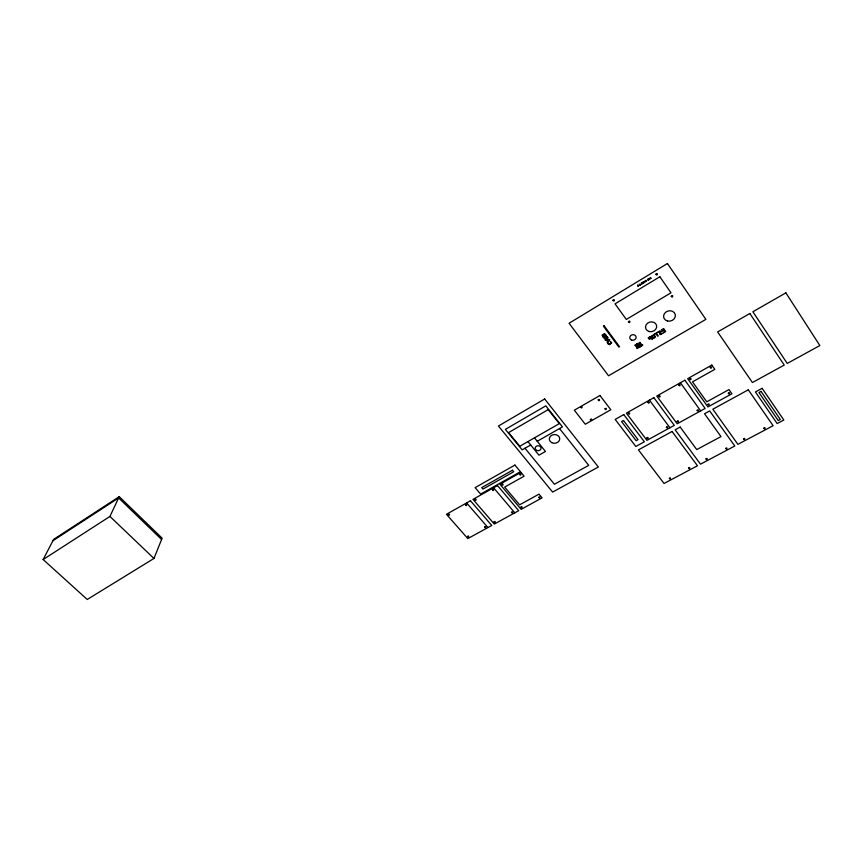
<?xml version="1.0" encoding="UTF-8"?>
<svg xmlns="http://www.w3.org/2000/svg" width="863" height="863" viewBox="0 0 863 863"><rect width="100%" height="100%" fill="white"/><g stroke="black" fill="none" stroke-linecap="round" stroke-linejoin="round"><path stroke-width="1.29" d="M638.005 346.991C639.105 348.943 636.279 346.958 637.833 347.584L638.739 346.559L639.289 347.314L638.652 347.681L639.084 347.304L638.135 346.915M153.959 558.458L162.115 538.167L119.234 496.656L53.625 539.397L43.15 559.537L87.239 599.472L153.959 558.458L109.935 516.43L119.234 496.656M52.945 540.713L118.63 497.94L161.586 539.483M43.15 559.537L109.935 516.43M640.422 284.833L639.71 285.265M636.646 346.451C635.826 345.966 636.031 347.368 636.711 346.538M639.224 344.973L638.555 344.909L639.289 345.06M640.972 343.916C640.141 343.409 640.357 344.855 641.036 344.003M530.702 445.006L522.169 449.871L505.384 429.375L545.815 405.837L562.46 426.894L537.239 441.273M642.859 283.226L642.201 282.805L642.935 283.183M638.89 343.701C640.551 342.773 638.081 343.679 638.922 343.571M637.315 344.369L636.614 344.121L637.164 344.876L637.174 343.787L638.178 343.862C637.628 342.05 639.526 345.168 638.199 343.366L638.135 344.305L637.336 343.873M466.613 502.946L487.94 527.552M493.593 487.778L514.812 512.816M525.006 448.253L554.402 484.251L588.706 465.351L559.537 428.555M527.929 441.597L538.954 455.168L545.481 451.478L534.467 437.854M649.461 400.141L669.925 427.768M637.477 343.614L638.027 344.369M637.347 343.69L637.897 344.445M637.94 346.257C637.228 347.541 639.537 343.614 638.081 346.182M637.218 345.729L637.638 346.311M637.077 345.815L637.498 346.397M641.748 344.952C642.137 345.89 641.781 345.092 642.277 344.661C643.604 346.462 641.705 343.355 642.255 345.168M680.389 382.751L700.67 410.907M640.076 284.909L639.332 284.143L639.936 284.995M641.975 283.754L640.993 283.344L641.619 282.967L642.191 283.765L641.533 284.164M648.922 337.994C649.138 339.569 652.234 338.026 650.066 337.066L648.922 337.994M635.61 344.995C636.053 347.163 634.208 343.981 635.427 345.588C634.995 343.431 636.829 346.624 635.61 344.995M640.551 345.783C640.993 347.951 639.149 344.769 640.368 346.387C639.936 344.218 641.77 347.411 640.551 345.783M644.391 281.597C644.844 283.905 642.946 280.518 644.197 282.233C643.744 279.925 645.643 283.312 644.391 281.597M637.218 347.821C637.584 349.644 636.107 347.282 637.218 347.821M640.066 342.482C640.432 344.294 638.965 341.888 640.066 342.482M448.361 514.596C449.526 516.775 450.216 512.902 448.361 514.596M648.102 279.439C648.501 281.338 646.948 278.803 648.102 279.439M612.892 300.302C614.607 303.161 615.125 297.606 612.892 300.302M661.08 331.575L659.947 333.862L662.439 333.323C657.272 337.821 662.18 328.835 658.491 332.309L659.71 330.928L661.08 331.575M465.481 504.974C466.646 507.174 467.379 503.258 465.481 504.974M467.573 536.419C468.717 538.544 469.429 534.747 467.573 536.419M474.941 499.666C476.085 501.878 476.872 497.929 474.941 499.666M628.437 321.759C630.109 324.574 630.691 319.105 628.437 321.759M635.891 344.671L636.862 344.995L635.891 344.671M642.892 282.33L643.884 282.676L642.892 282.33M640.831 345.459L641.802 345.783L640.831 345.459M484.639 527.034C485.783 529.192 486.527 525.351 484.639 527.034M492.428 489.85C493.582 492.083 494.359 488.091 492.428 489.85M651.77 336.074C654.715 342.913 656.948 331.295 651.77 336.074M494.057 521.867C495.2 524.024 495.955 520.162 494.057 521.867M602.687 335.405C604.92 339.99 606.808 330.885 602.687 335.405M655.869 274.272C657.584 277.206 658.189 271.478 655.869 274.272M501.91 484.521C503.064 486.764 503.852 482.751 501.91 484.521M671.231 296.3C672.73 299.17 673.744 293.711 671.252 296.192M511.479 512.298C512.611 514.477 513.399 510.572 511.479 512.298M519.763 474.488C520.907 476.764 521.727 472.697 519.763 474.488M520.928 507.11C522.061 509.299 522.87 505.373 520.928 507.11M538.706 497.336C539.828 499.558 540.68 495.589 538.706 497.336M580.799 407.185C582.007 409.785 583.043 405.114 580.799 407.185M590.357 419.526C591.554 422.093 592.601 417.487 590.357 419.526M598.199 399.925C599.397 402.546 600.465 397.843 598.199 399.925M605.006 408.835C606.193 411.424 607.272 406.764 605.006 408.835M628.415 413.453C629.515 415.88 630.562 411.522 628.415 413.453M648.027 402.438C649.105 404.898 650.195 400.475 648.027 402.438M646.894 437.919C647.962 440.292 649.03 436.031 646.894 437.919M658.857 396.354C659.936 398.825 661.047 394.38 658.857 396.354M666.398 427.207C667.466 429.612 668.566 425.297 666.398 427.207M611.608 342.838L609.494 344.639L607.886 343.83L607.876 342.697C608.21 345.772 613.162 342.859 610.087 341.435L611.608 342.838M638.523 285.836C637.088 287.023 637.692 283.744 638.523 285.836M678.89 385.103C679.958 387.595 681.123 383.096 678.89 385.103M642.018 282.859C642.687 284.639 643.442 281.597 642.018 282.859M677.175 421.284C678.232 423.701 679.354 419.364 677.175 421.284M669.332 478.318C670.368 480.605 671.436 476.505 669.332 478.318M689.774 378.986C690.832 381.5 692.018 376.969 689.774 378.986M645.481 281.457C645.999 282.546 644.025 279.882 645.481 281.457M649.968 278.738C650.443 279.849 648.534 277.174 649.968 278.738M650.864 278.199C651.392 279.267 649.418 276.591 650.864 278.199M697.11 410.335C698.156 412.784 699.321 408.382 697.11 410.335M688.609 468.091C689.634 470.4 690.745 466.257 688.609 468.091M710.26 367.476C711.306 370.022 712.536 365.437 710.26 367.476M643.755 282.589L643.075 282.212L643.744 282.643M707.94 404.391C708.976 406.851 710.163 402.428 707.94 404.391M636.732 344.92L636.074 344.564L636.732 344.92M705.966 458.889C706.98 461.22 708.135 457.023 705.966 458.889M641.673 345.707L641.015 345.351L641.673 345.707M728.307 393.204C729.332 395.696 730.573 391.209 728.307 393.204M654.952 337.012C651.543 340.076 652.698 331.824 654.952 337.012M725.751 448.393C726.754 450.756 727.941 446.505 725.751 448.393M648.318 337.908L649.105 339.116L651.112 338.512L652.417 339.299L650.357 336.43L648.318 337.908M743.572 438.943C744.564 441.327 745.794 437.034 743.572 438.943M763.874 428.167C764.866 430.572 766.117 426.268 763.874 428.167M606.053 337.357C606.538 339.946 608.167 335.804 606.053 337.357M639.602 346.559L639.461 347.206L639.763 346.484L638.987 346.419L639.602 346.559M602.255 335.071L603.151 337.282L606.365 335.373L604.607 333.744L602.255 335.071M605.643 336.991L605.567 337.703L603.399 337.627L605.761 338.21L605.017 339.806L608.221 337.897L606.829 336.408L605.643 336.991M637.649 285.329L638.329 285.998L637.681 285.286M609.645 339.817L607.228 342.794L607.574 341.694L606.646 340.454L605.319 340.227L609.645 339.817M609.019 339.946L607.854 341.36L607.11 340.356L609.019 339.946M667.423 263.528L569.073 323.258L608.534 375.783L705.88 319.375L667.423 263.528M645.88 280.389C644.909 282.244 648.027 280.734 645.88 280.389M648.296 278.922L648.717 279.806L648.296 278.922M648.836 278.587L649.256 279.483L648.836 278.587M659.85 276.764L615.039 303.841L626.322 319.439L671.004 292.805L659.85 276.764M604.111 325.783L603.442 326.182L618.857 347.109L619.526 346.721L604.111 325.783M657.498 332.244L654.327 334.1L655.891 333.657L657.714 336.214L658.242 335.901L656.419 333.355L657.498 332.244M663.625 328.663L661.285 330.033L663.334 329.31L663.949 330.184L662.428 331.079L664.186 330.518L664.909 331.532L663.226 332.999L665.675 331.565L663.625 328.663M544.682 398.976L498.426 426.02L552.633 492.083L598.35 467.012L544.682 398.976M637.401 345.502L636.775 345.869L637.401 345.502M639.958 344.003L639.354 344.359L640.314 344.758L639.871 345.135L640.508 344.758L639.958 344.003M639.634 346.031L640.184 346.786L639.634 346.031M548.199 409.623L508.609 432.579L519.796 446.257L559.289 423.647L548.199 409.623M599.958 395.481L574.327 410.195L585.265 424.24L610.831 409.752L599.958 395.481M749.839 313.506L717.638 331.942L752.407 382.536L784.24 365.081L749.839 313.506M785.869 292.87L752.87 311.77L787.239 363.431L819.85 345.556L785.869 292.87M514.931 465.081L475.092 487.638L480.637 494.111L520.432 471.716L514.931 465.081M512.471 470.249L481.716 487.627L482.956 489.084L513.712 471.748L512.471 470.249M470.454 500.788L446.43 514.294L467.832 538.577L491.77 525.459L470.454 500.788M497.52 485.567L472.989 499.364L494.294 524.068L518.728 510.68L497.52 485.567M520.972 472.385L499.947 484.208L521.144 509.353L542.083 497.865L538.997 494.154L519.612 504.823L504.682 487.066L524.121 476.182L520.972 472.385M623.776 414.585L615.168 419.418L635.815 446.462L644.37 441.77L623.776 414.585M653.863 397.66L626.365 413.129L646.948 440.357L674.305 425.362L653.863 397.66M684.888 380.216L656.775 396.031L677.196 423.776L705.147 408.447L684.888 380.216M711.813 365.081L687.671 378.652L707.908 406.937L731.91 393.776L728.976 389.591L706.765 401.824L692.493 381.856L714.812 369.353L711.813 365.081M623.507 420.508L621.576 421.586L636.117 440.702L638.048 439.634L623.507 420.508M672.072 431.489L638.426 449.882L664.057 483.463L697.466 465.772L672.072 431.489M680.173 427.066L675.136 429.817L700.508 464.165L734.791 445.998L709.677 410.939L704.532 413.744L720.983 436.602L696.732 449.58L680.173 427.066M748.307 389.817L712.827 409.213L737.908 444.348L773.119 425.707L748.307 389.817M762.126 388.318L755.416 391.964L777.175 423.56L783.831 420.033L762.126 388.318M761.058 391.403L758.976 392.536L778.253 420.572L780.314 419.472L761.058 391.403M649.267 331.543A5.642 4.887 -13.6 0 0 656.592 325.534A5.642 4.887 -13.6 0 0 647.423 323.291A5.642 4.887 -13.6 0 0 649.267 331.543M667.498 321.014A5.965 5.167 -15.5 0 0 675.287 314.639A5.965 5.167 -15.5 0 0 665.632 312.266A5.965 5.167 -15.5 0 0 667.498 321.014M631.684 340.076A3.193 2.762 -11.7 0 0 636.107 336.991A3.193 2.762 -11.7 0 0 631.069 335.329A3.193 2.762 -11.7 0 0 631.684 340.076M536.57 450.367A2.956 2.47 -1 0 0 541.058 448.275A2.956 2.47 -1 0 0 536.667 446.095A2.956 2.47 -1 0 0 536.57 450.367M551.802 442.665A5.21 4.358 -2.3 0 0 559.742 438.965A5.21 4.358 -2.3 0 0 552.05 435.103A5.21 4.358 -2.3 0 0 551.802 442.665"/></g></svg>
